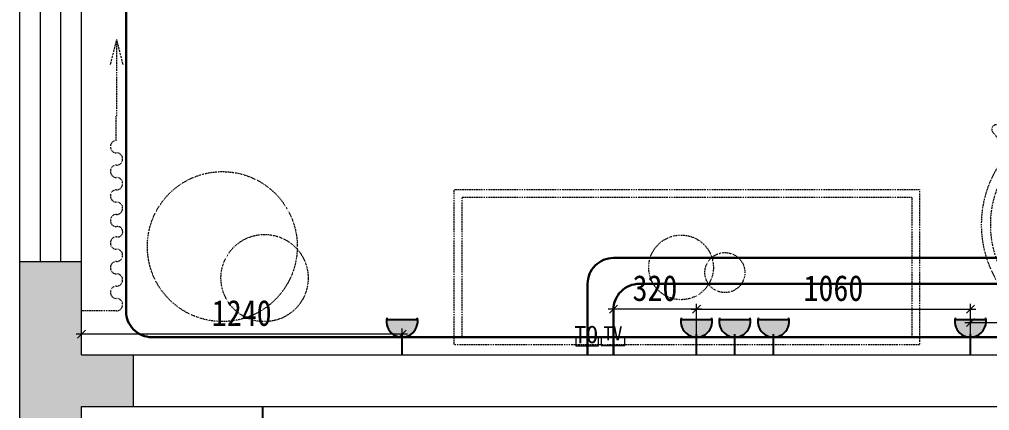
# Model space of a CAD drawing. Header units: millimetres. Extents: x -41640 to 3079702, y -5257903 to 68462.
# Drawn here: x 2742 to 6496, y 12263 to 13777 of the extents above; entities that cross this region are included whole.
import ezdxf

# ---------------------------------------------------------------- set-up
doc = ezdxf.new("R2010")
doc.units = ezdxf.units.MM
doc.header["$LTSCALE"] = 10
doc.linetypes.add('ACAD_ISO03W100', pattern=[30, 12, -18])
doc.linetypes.add('CONTINOUS', pattern=[0])
doc.layers.get('0').update_dxf_attribs({"color": 255})
doc.layers.get('Defpoints').update_dxf_attribs({"color": 255})
for name, color, linetype, lineweight in [('1弱电插座布线图', 6, 'Continuous', 30), ('1弱电插座布置图', 6, 'Continuous', 30), ('1强弱电插座尺寸', 5, 'Continuous', 0), ('1强电插座布线图', 1, 'Continuous', 30), ('1强电插座布置图', 1, 'Continuous', 30), ('E__电路__弱电插座', 6, 'Continuous', 5), ('浅线', 251, 'CONTINOUS', 0)]:
    doc.layers.add(name, color=color, linetype=linetype, lineweight=lineweight)
doc.layers.add('2323', color=4, linetype='Continuous')
doc.layers.add('LAYER2', color=8, linetype='Continuous')
doc.styles.add('夏建东', font='', dxfattribs={"width": 0.85})
doc.styles.add('宋', font='')
doc.styles.get('夏建东').set_extended_font_data('SimSun')
doc.styles.get('宋').set_extended_font_data('FangSong_GB2312')
doc.dimstyles.new('g', dxfattribs={"dimtxt": 100, "dimasz": 31, "dimexe": 21, "dimexo": 30, "dimgap": 31, "dimtad": 1, "dimtih": 1, "dimtoh": 1, "dimdec": 0, "dimrnd": 10, "dimdsep": 46, "dimtxsty": '夏建东', "dimblk": 'OBLIQUE', "dimcen": 2.5, "dimdle": 21, "dimclrd": 5, "dimclre": 5, "dimclrt": 5, "dimadec": 0, "dimazin": 0, "dimtfac": 1, "dimtdec": 0, "dimtmove": 2, "dimatfit": 3, "dimldrblk": 'DOT', "dimfxl": 300, "dimlwd": -1, "dimlwe": -1, "dimarcsym": 1})

# ---------------------------------------------------------------- blocks, each defined once
blk = doc.blocks.new('强电插座')
at = {"lineweight": 0}
h = blk.add_hatch(color=12, dxfattribs=at)
h.set_gradient(color1=(216, 3, 3), color2=(230, 5, 5), tint=1, name='CYLINDER')
h.paths.add_polyline_path([(88497.8, 75989.2, 1.129445), (88497.8, 75909.4)])
at = {"layer": '2323', "color": 1}
for p, q in [((88452.6, 75999.6), (88452.6, 75902)), ((88497.8, 75989.2), (88497.8, 75909.4)), ((88407.2, 75949.3), (88460.4, 75949.3))]:
    blk.add_line(p, q, dxfattribs=at)
blk.add_arc((88492.9, 75949.3), 40.2, 77.2553, 282.7447, dxfattribs=at)
at = {"layer": 'LAYER2', "color": 1, "ltscale": 20}
blk.add_line((88456.4, 75966.1), (88456.4, 75966.1), dxfattribs=at)
blk = doc.blocks.new('_Oblique')
at = {"color": 0, "linetype": 'ByBlock', "lineweight": -2}
blk.add_line((-0.5, -0.5), (0.5, 0.5), dxfattribs=at)
blk = doc.blocks.new('*D656')
at = {"layer": '1强弱电插座尺寸', "color": 5}
for p, q in [((2982.3, 12509), (2982.3, 12580.4)), ((4222.5, 12509), (4222.5, 12580.4)), ((4243.5, 12559.4), (2961.3, 12559.4))]:
    blk.add_line(p, q, dxfattribs=at)
at = {"layer": 'Defpoints', "color": 0, "linetype": 'Continuous', "lineweight": 30}
for p in [(2982.3, 12559.4), (2982.3, 12479), (4222.5, 12479)]:
    blk.add_point(p, dxfattribs=at)
at = {"layer": '1强弱电插座尺寸', "color": 5, "linetype": 'Continuous', "xscale": 31, "yscale": 31, "zscale": 31, "rotation": 180}
blk.add_blockref('_Oblique', (2982.3, 12559.4), dxfattribs=at)
at = {"layer": '1强弱电插座尺寸', "color": 5, "linetype": 'Continuous', "xscale": 31, "yscale": 31, "zscale": 31}
blk.add_blockref('_Oblique', (4222.5, 12559.4), dxfattribs=at)
at = {"layer": '1强弱电插座尺寸', "color": 5, "linetype": 'Continuous', "lineweight": 30, "insert": (3602.4, 12640.4), "char_height": 100, "attachment_point": 5, "style": '夏建东'}
blk.add_mtext('1240', dxfattribs=at)
blk = doc.blocks.new('_Dot')
at = {"color": 0, "linetype": 'ByBlock', "lineweight": -2}
blk.add_line((-0.5, 0), (-1, 0), dxfattribs=at)
at = {"color": 0, "linetype": 'ByBlock', "const_width": 0.5}
blk.add_lwpolyline([(-0.25, 0, 1), (0.25, 0, 1)], format="xyb", close=True, dxfattribs=at)
blk = doc.blocks.new('*D657')
at = {"layer": '1强弱电插座尺寸', "color": 5}
for p, q in [((6421.3, 12509), (6421.3, 12624.6)), ((9162.6, 12509), (9162.6, 12624.6)), ((6400.3, 12603.6), (9183.6, 12603.6))]:
    blk.add_line(p, q, dxfattribs=at)
at = {"layer": 'Defpoints', "color": 0, "linetype": 'Continuous', "lineweight": 30}
for p in [(9162.6, 12603.6), (6421.3, 12479), (9162.6, 12479)]:
    blk.add_point(p, dxfattribs=at)
at = {"layer": '1强弱电插座尺寸', "color": 5, "linetype": 'Continuous', "xscale": 31, "yscale": 31, "zscale": 31, "rotation": 180}
blk.add_blockref('_Oblique', (6421.3, 12603.6), dxfattribs=at)
at = {"layer": '1强弱电插座尺寸', "color": 5, "linetype": 'Continuous', "xscale": 31, "yscale": 31, "zscale": 31}
blk.add_blockref('_Oblique', (9162.6, 12603.6), dxfattribs=at)
at = {"layer": '1强弱电插座尺寸', "color": 5, "linetype": 'Continuous', "lineweight": 30, "insert": (7791.9, 12684.6), "char_height": 100, "attachment_point": 5, "style": '夏建东'}
blk.add_mtext('2740', dxfattribs=at)
blk = doc.blocks.new('网线')
at = {"layer": 'E__电路__弱电插座', "color": 6, "lineweight": 9}
for p, q in [((1018175, 135204), (1018175, 135111)), ((1018450, 135111), (1018450, 135219)), ((1018175, 135111), (1018450, 135111)), ((1018318, 135111), (1018318, 135003))]:
    blk.add_line(p, q, dxfattribs=at)
at = {"layer": 'E__电路__弱电插座', "color": 6, "ltscale": 20, "insert": (1018158, 135354), "char_height": 210, "width": 159.17, "attachment_point": 1, "style": '宋'}
blk.add_mtext('{\\fSimSun|b0|i0|c134|p2;TO}', dxfattribs=at)
blk = doc.blocks.new('33333')
at = {"layer": '1弱电插座布置图', "color": 6, "lineweight": 9}
for p, q in [((-95, 134.1), (-95, 71.7)), ((87.9, 71.7), (87.9, 143.7)), ((-95, 71.7), (87.9, 71.7)), ((0, 71.8), (0, 0))]:
    blk.add_line(p, q, dxfattribs=at)
at = {"layer": '1弱电插座布置图', "color": 6, "lineweight": 9, "ltscale": 20, "insert": (-77.2, 220), "char_height": 107.788, "width": 95.312, "attachment_point": 1, "style": '宋'}
blk.add_mtext('{\\fSimSun|b0|i0|c134|p2;TV}', dxfattribs=at)
blk = doc.blocks.new('*D700')
at = {"layer": '1强弱电插座尺寸', "color": 5}
for p, q in [((5383, 12655.7), (5019.5, 12655.7)), ((5040.5, 12509), (5040.5, 12676.7)), ((5362, 12509), (5362, 12676.7))]:
    blk.add_line(p, q, dxfattribs=at)
at = {"layer": 'Defpoints', "color": 0, "linetype": 'Continuous', "lineweight": 30}
for p in [(5040.5, 12655.7), (5040.5, 12479), (5362, 12479)]:
    blk.add_point(p, dxfattribs=at)
at = {"layer": '1强弱电插座尺寸', "color": 5, "linetype": 'Continuous', "xscale": 31, "yscale": 31, "zscale": 31, "rotation": 180}
blk.add_blockref('_Oblique', (5040.5, 12655.7), dxfattribs=at)
at = {"layer": '1强弱电插座尺寸', "color": 5, "linetype": 'Continuous', "xscale": 31, "yscale": 31, "zscale": 31}
blk.add_blockref('_Oblique', (5362, 12655.7), dxfattribs=at)
at = {"layer": '1强弱电插座尺寸', "color": 5, "linetype": 'Continuous', "lineweight": 30, "insert": (5201.2, 12736.7), "char_height": 100, "attachment_point": 5, "style": '夏建东'}
blk.add_mtext('320', dxfattribs=at)
blk = doc.blocks.new('*D715')
at = {"layer": '1强弱电插座尺寸', "color": 5}
for p, q in [((5341, 12655.7), (6442.3, 12655.7)), ((5362, 12509), (5362, 12676.7)), ((6421.3, 12509), (6421.3, 12676.7))]:
    blk.add_line(p, q, dxfattribs=at)
at = {"layer": 'Defpoints', "color": 0, "linetype": 'Continuous', "lineweight": 30}
for p in [(6421.3, 12655.7), (5362, 12479), (6421.3, 12479)]:
    blk.add_point(p, dxfattribs=at)
at = {"layer": '1强弱电插座尺寸', "color": 5, "linetype": 'Continuous', "xscale": 31, "yscale": 31, "zscale": 31, "rotation": 180}
blk.add_blockref('_Oblique', (5362, 12655.7), dxfattribs=at)
at = {"layer": '1强弱电插座尺寸', "color": 5, "linetype": 'Continuous', "xscale": 31, "yscale": 31, "zscale": 31}
blk.add_blockref('_Oblique', (6421.3, 12655.7), dxfattribs=at)
at = {"layer": '1强弱电插座尺寸', "color": 5, "linetype": 'Continuous', "lineweight": 30, "insert": (5891.6, 12736.7), "char_height": 100, "attachment_point": 5, "style": '夏建东'}
blk.add_mtext('1060', dxfattribs=at)

msp = doc.modelspace()

# ---------------------------------------------------------------- hatches: boundary and pattern name
at = {"layer": '浅线'}
h = msp.add_hatch(color=256, dxfattribs=at)
h.paths.add_polyline_path([(2982.3, 12839), (2742.3, 12839), (2742.3, 11479), (2982.3, 11479)])
h.paths.add_polyline_path([(2982.3, 7279), (2742.3, 7279), (2742.3, 5879), (2982.3, 5879)])
h.paths.add_polyline_path([(9182.3, 6479), (2982.3, 6479), (2982.3, 6279), (9182.3, 6279)])
h.paths.add_polyline_path([(8467.2, 6279), (8207.7, 6279)], flags=17)
msp.add_hatch(color=256, dxfattribs=at).paths.add_polyline_path([(3182.3, 12479), (2982.3, 12479), (2982.3, 12279), (3182.3, 12279)])

# ---------------------------------------------------------------- linework, layer by layer
at = {"layer": '1弱电插座布线图', "linetype": 'Continuous', "lineweight": 30}
for points in [[(4940.5, 12479), (4940.5, 12753.7, -0.414214), (5040.5, 12853.7), (11000.6, 12853.7, -0.414214), (11100.6, 12753.7), (11100.6, 8700.6, 0.414214), (11200.6, 8600.6), (20729.8, 8600.6, -0.414214), (20829.8, 8500.6), (20829.8, 4449)], [(5040.5, 12479), (5040.5, 12653.7, -0.414214), (5140.5, 12753.7), (10900.6, 12753.7, -0.414214), (11000.6, 12653.7), (11000.6, 8600.6, 0.414214), (11100.6, 8500.6), (20629.8, 8500.6, -0.414214), (20729.8, 8400.6), (20729.8, 4449)]]:
    msp.add_lwpolyline(points, format="xyb", dxfattribs=at)
at = {"layer": '1强电插座布线图', "linetype": 'Continuous', "lineweight": 30}
msp.add_lwpolyline([(12288.1, 12547.6), (9859.3, 12547.6, -0.414214), (9759.3, 12647.6), (9759.3, 12808.8, 0.414214), (9659.3, 12908.8), (8929.1, 12908.8, 0.414214), (8829.1, 12808.8), (8829.1, 12647.6, -0.414214), (8729.1, 12547.6), (3254.8, 12547.6, -0.414214), (3154.8, 12647.6), (3154.8, 17160.4, -0.414214), (3254.8, 17260.4), (6983.8, 17260.4)], format="xyb", dxfattribs=at)
at = {"layer": '浅线'}
for p, q in [((2742.3, 16199), (2742.3, 12839)), ((2822.3, 16199), (2822.3, 12839)), ((2902.3, 12839), (2902.3, 16199)), ((2982.3, 12839), (2982.3, 16199)), ((2982.3, 12839), (2742.3, 12839)), ((2742.3, 12839), (2742.3, 11479)), ((2982.3, 12479), (2982.3, 12839)), ((2982.3, 12479), (9382.6, 12479)), ((2982.3, 12279), (10682.6, 12279)), ((2982.3, 11479), (2982.3, 12279))]:
    msp.add_line(p, q, dxfattribs=at)
at = {"layer": '浅线', "linetype": 'ACAD_ISO03W100', "ltscale": 0.01}
for p, q in [((3118, 13698.7), (3093.1, 13600)), ((3118, 13698.7), (3118, 13402.2)), ((3118, 13698.7), (3142.8, 13600)), ((3115.7, 13402.2), (3115.7, 13308)), ((3118, 12649.5), (2982.3, 12649.5))]:
    msp.add_line(p, q, dxfattribs=at)
at = {"layer": '浅线', "ltscale": 0.5}
msp.add_line((3182.3, 12479), (3182.3, 12279), dxfattribs=at)
at = {"layer": '浅线', "linetype": 'ACAD_ISO03W100', "ltscale": 0.01}
msp.add_lwpolyline([(7267.5, 13338.7, 0.388075), (7258.1, 13191.2, -1.713285), (6518.5, 13191.2, 0.388075), (6509.2, 13338.7, -1.010163), (6533.5, 13363.9, -0.381875), (6547.7, 13171.7, 1.700219), (7228.9, 13171.7, -0.381875), (7243.1, 13363.9, -1.010163)], format="xyb", close=True, dxfattribs=at)
msp.add_lwpolyline([(4424.9, 13118.4), (6224.9, 13118.4), (6224.9, 12518.4), (4424.9, 12518.4), (4424.9, 13118.4)], dxfattribs=at)
msp.add_lwpolyline([(4454.9, 13088.4), (6194.9, 13088.4), (6194.9, 12548.4), (4454.9, 12548.4)], close=True, dxfattribs=at)
for centre, radius in [((3527.4, 12897.9, 0), 289.9), ((3690.7, 12776.1, 0), 168.6), ((5302.1, 12817.4, 0), 125), ((5471.6, 12797.3, 0), 77.4)]:
    msp.add_circle(centre, radius, dxfattribs=at)
for centre, radius, start, end in [((3118, 13284.2), 23.8, 90, 270), ((3118, 13236.6), 23.8, 270, 90), ((3118, 13189), 23.8, 90, 270), ((3118, 13141.4), 23.8, 270, 90), ((3118, 13093.7), 23.8, 90, 270), ((3118, 13046.1), 23.8, 270, 90), ((3118, 12998.5), 23.8, 90, 270), ((3122.1, 12955), 20.1, 258.2114, 101.7886), ((3118, 12911.5), 23.8, 90, 270), ((3118, 12863.8), 23.8, 270, 90), ((3118, 12816.2), 23.8, 90, 270), ((3118, 12768.6), 23.8, 270, 90), ((3118, 12721), 23.8, 90, 270), ((3118, 12673.3), 23.8, 270, 90)]:
    msp.add_arc(centre, radius, start, end, dxfattribs=at)

# ---------------------------------------------------------------- block references
at = {"layer": '1弱电插座布置图', "color": 6, "linetype": 'ByBlock', "lineweight": 9, "xscale": 0.3184271999634802, "yscale": 0.3184271999634802, "zscale": 0.3184272000042774}
msp.add_blockref('网线', (-319319.7, -30509.6), dxfattribs=at)
at = {"layer": '1弱电插座布置图', "color": 5, "lineweight": 30, "xscale": 0.5, "yscale": 0.5, "zscale": 0.5}
msp.add_blockref('33333', (5040.5, 12479), dxfattribs=at)
at = {"layer": '1强电插座布置图', "color": 7, "xscale": 1.511459389235824, "yscale": 1.511459389468655, "zscale": 1.511459389440006}
for p, rotation in [((119016.8, -121144.9), 90), ((120156.3, -121144.9), 90), ((120304.5, -121144.9), 90), ((120454.1, -121144.9), 90), ((121215.6, -121144.9), 90), ((-111111.8, 145903), 270)]:
    msp.add_blockref('强电插座', p, dxfattribs=dict(at, rotation=rotation))

# ---------------------------------------------------------------- dimensions: what is measured, and where the dimension line sits
at = {"layer": '1强弱电插座尺寸', "linetype": 'Continuous', "lineweight": 30}
dim = msp.add_linear_dim(base=(5040.4573, 12655.6911), p1=(5361.9502, 12478.9641), p2=(5040.4573, 12478.9641), angle=180, dimstyle='g', override={"dimfxlon": 1}, dxfattribs=at)
dim.commit()
dim.dimension.update_dxf_attribs({"geometry": '*D700', "text_midpoint": (5201.2037, 12736.6911)})
for base, p1, p2, picture, middle in [((6421.3, 12655.7), (5362, 12479), (6421.3, 12479), '*D715', (5891.6, 12736.7)), ((9162.6, 12603.6), (6421.3, 12479), (9162.6, 12479), '*D657', (7791.9, 12684.6)), ((2982.3, 12559.4), (4222.5, 12479), (2982.3, 12479), '*D656', (3602.4, 12640.4))]:
    dim = msp.add_linear_dim(base=base, p1=p1, p2=p2, dimstyle='g', override={"dimfxlon": 1}, dxfattribs=at)
    dim.commit()
    dim.dimension.update_dxf_attribs({"geometry": picture, "text_midpoint": middle})

doc.saveas('drawing.dxf')
